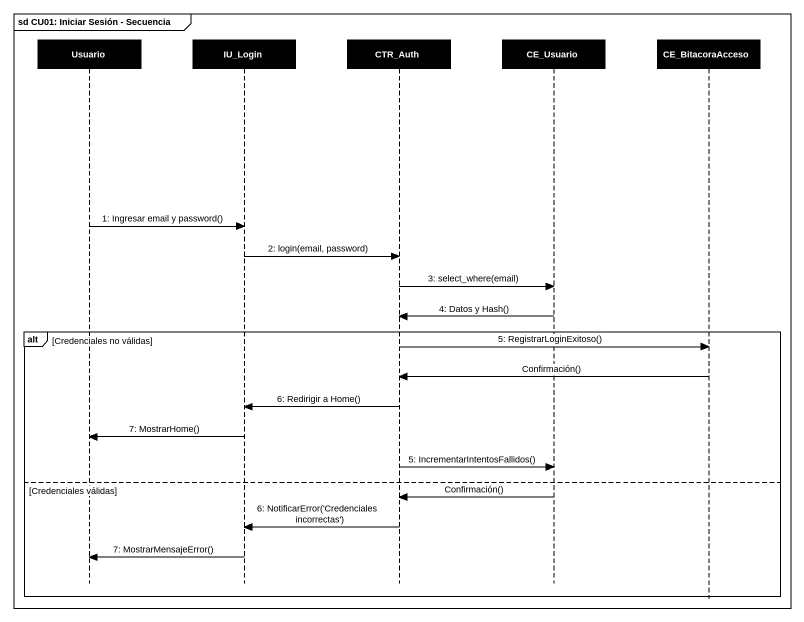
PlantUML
@startuml
mainframe sd CU01: Iniciar Sesión - Secuencia
hide footbox
participant Usuario #000000
participant IU_Login #000000
participant CTR_Auth #000000
participant CE_Usuario #000000
participant CE_BitacoraAcceso #000000

Usuario -> IU_Login : 1: Ingresar email y password()
IU_Login -> CTR_Auth : 2: login(email, password)
CTR_Auth -> CE_Usuario : 3: select_where(email)
CE_Usuario -> CTR_Auth : 4: Datos y Hash()
alt Credenciales no válidas
  CTR_Auth -> CE_BitacoraAcceso : 5: RegistrarLoginExitoso()
  CE_BitacoraAcceso -> CTR_Auth : Confirmación()
  CTR_Auth -> IU_Login : 6: Redirigir a Home()
  IU_Login -> Usuario : 7: MostrarHome()
  CTR_Auth -> CE_Usuario : 5: IncrementarIntentosFallidos()
else Credenciales válidas
  CE_Usuario -> CTR_Auth : Confirmación()
  CTR_Auth -> IU_Login : 6: NotificarError('Credenciales incorrectas')
  IU_Login -> Usuario : 7: MostrarMensajeError()
end
@enduml
